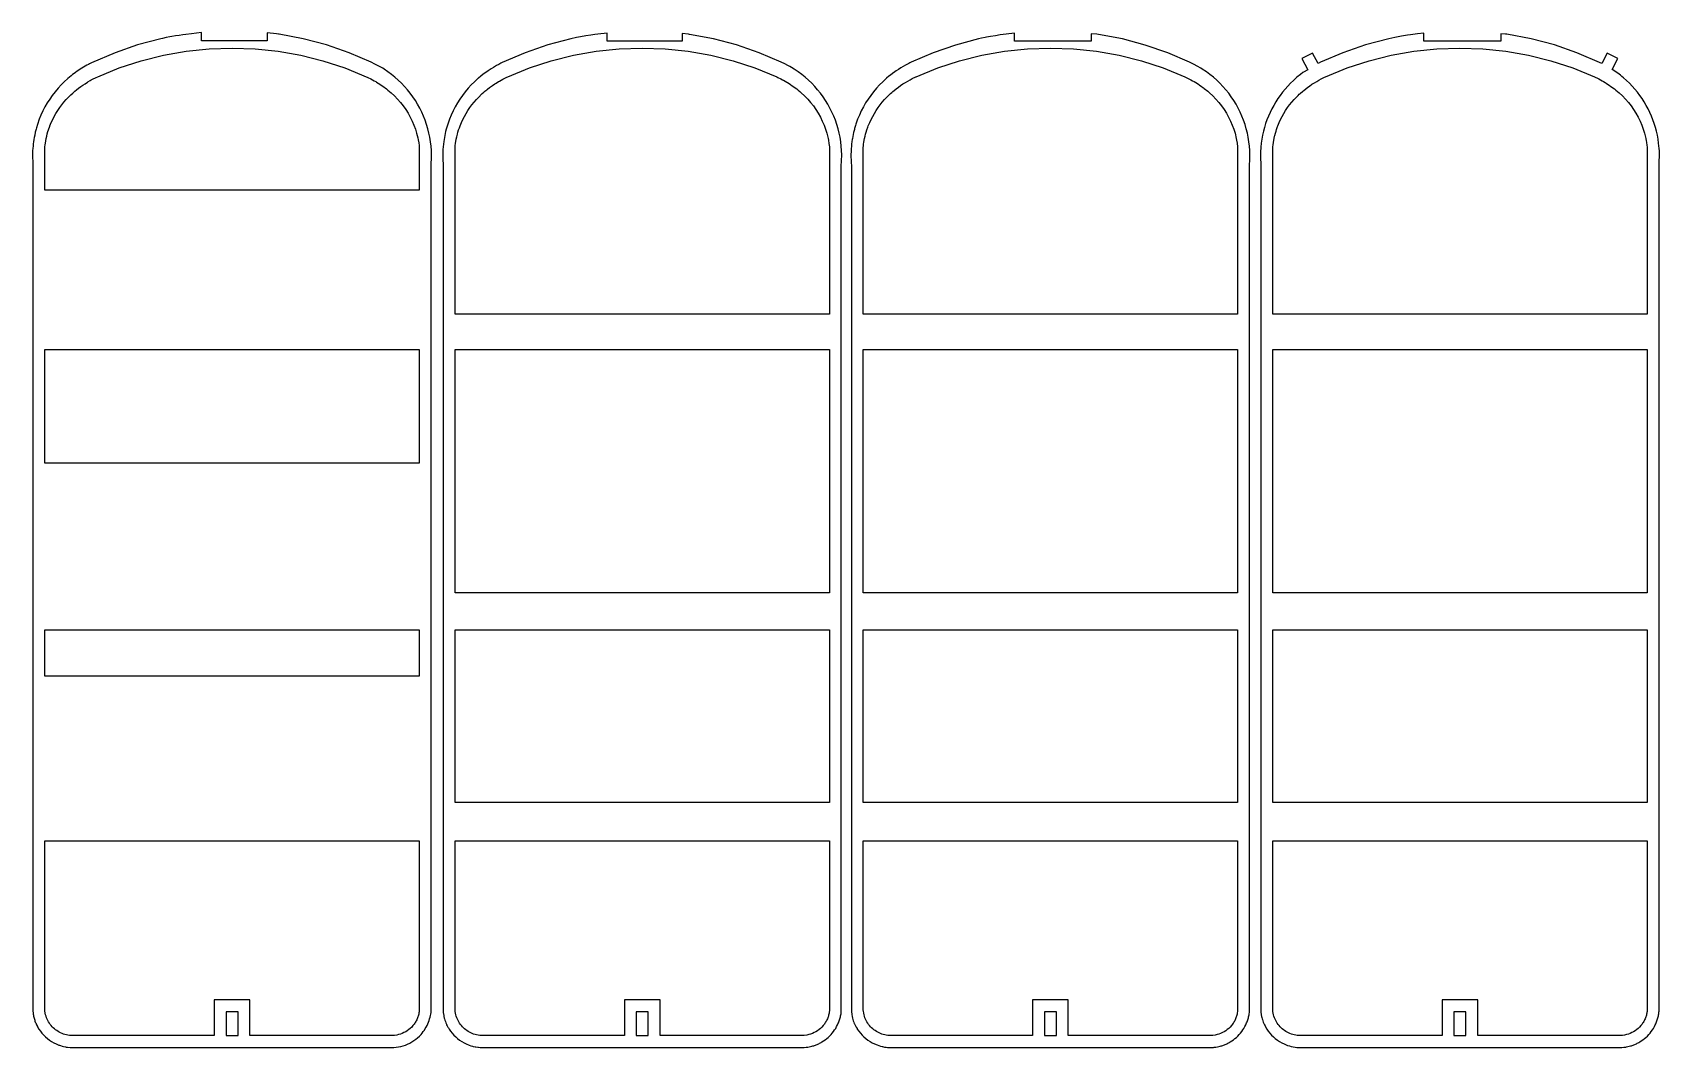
# Model space of a CAD drawing. Extents: x -1099 to 960, y -667 to 999.
# Drawn here: x -1099 to -280, y -667 to -156 of the extents above; entities that cross this region are included whole.
import ezdxf

# ---------------------------------------------------------------- set-up
doc = ezdxf.new("R2010")
doc.units = 0
doc.layers.get('0').update_dxf_attribs({"linetype": 'CONTINUOUS'})
doc.layers.add('SECTIONCUTEDGES', color=18, linetype='CONTINUOUS')

msp = doc.modelspace()

# ---------------------------------------------------------------- linework, layer by layer
for points in [[(-886.28, -438.28), (-886.28, -315.79), (-697.91, -315.79), (-697.91, -438.28)], [(-886.28, -543.72), (-886.28, -456.79), (-697.91, -456.8), (-697.92, -543.72)], [(-377.6, -649.04), (-383.6, -649.04), (-383.6, -661.04), (-377.6, -661.04)]]:
    msp.add_lwpolyline(points, close=True)
at = {"layer": 'SECTIONCUTEDGES'}
for points in [[(-980.76, -156.36), (-980.76, -156.49), (-980.76, -160.48), (-1013.87, -160.48), (-1013.87, -156.23), (-1018.85, -156.81), (-1021.7, -157.17), (-1023.33, -157.39), (-1025.17, -157.66), (-1027.01, -157.95), (-1028.84, -158.27), (-1029.75, -158.44), (-1031.58, -158.8), (-1033.47, -159.19), (-1034.31, -159.38), (-1046.01, -162.46), (-1057.4, -166.39), (-1069.15, -171.46), (-1070.29, -172.04), (-1070.75, -172.27), (-1071.59, -172.73), (-1072.42, -173.19), (-1073.24, -173.67), (-1074.05, -174.17), (-1074.86, -174.68), (-1075.66, -175.2), (-1076.45, -175.74), (-1077.22, -176.29), (-1077.99, -176.85), (-1078.75, -177.43), (-1079.5, -178.02), (-1081.18, -179.41), (-1082.91, -180.98), (-1084.54, -182.6), (-1086.09, -184.28), (-1087.57, -186.04), (-1088.96, -187.86), (-1090.28, -189.74), (-1091.51, -191.67), (-1092.65, -193.66), (-1093.7, -195.7), (-1094.66, -197.78), (-1095.52, -199.91), (-1096.46, -202.59), (-1096.94, -204.17), (-1097.14, -204.89), (-1097.5, -206.34), (-1097.83, -207.8), (-1098.07, -209.07), (-1098.26, -210.13), (-1098.42, -211.2), (-1098.56, -212.27), (-1098.67, -213.34), (-1098.77, -214.42), (-1098.85, -215.79), (-1098.9, -217.17), (-1098.9, -218.69), (-1098.87, -219.71), (-1098.82, -220.53), (-1098.75, -221.34), (-1098.7, -222.57), (-1098.69, -222.98), (-1098.68, -648.95), (-1098.66, -649.25), (-1098.59, -649.83), (-1098.53, -650.3), (-1098.45, -650.8), (-1098.35, -651.3), (-1098.24, -651.79), (-1098.12, -652.29), (-1097.98, -652.78), (-1097.83, -653.26), (-1097.67, -653.74), (-1097.5, -654.22), (-1097.31, -654.69), (-1097.11, -655.16), (-1096.89, -655.62), (-1096.43, -656.53), (-1096.35, -656.68), (-1095.69, -657.78), (-1094.96, -658.84), (-1094.16, -659.85), (-1093.3, -660.81), (-1092.38, -661.72), (-1091.41, -662.56), (-1090.38, -663.34), (-1089.31, -664.05), (-1088.19, -664.69), (-1087.03, -665.26), (-1085.74, -665.8), (-1085.34, -665.94), (-1084.82, -666.12), (-1083.97, -666.38), (-1083.3, -666.55), (-1082.4, -666.74), (-1081.95, -666.81), (-1081.27, -666.91), (-1080, -667.03), (-917.01, -667.03), (-915.94, -666.94), (-914.74, -666.76), (-913.57, -666.51), (-912.41, -666.2), (-911.27, -665.81), (-910.15, -665.36), (-909.07, -664.83), (-908.02, -664.25), (-907, -663.6), (-906.03, -662.89), (-905.1, -662.13), (-904.22, -661.31), (-903.39, -660.44), (-902.81, -659.76), (-902.26, -659.05), (-901.74, -658.32), (-901.25, -657.57), (-900.8, -656.8), (-900.38, -656.01), (-899.99, -655.2), (-899.64, -654.38), (-899.33, -653.54), (-899.06, -652.68), (-898.82, -651.82), (-898.63, -650.95), (-898.49, -650.23), (-898.38, -649.51), (-898.34, -649.18), (-898.33, -648.95), (-898.33, -222.96), (-898.32, -222.51), (-898.26, -221.4), (-898.18, -220.29), (-898.12, -219.18), (-898.1, -218.06), (-898.17, -215.61), (-898.34, -213.39), (-898.6, -211.17), (-898.95, -208.97), (-899.4, -206.79), (-899.95, -204.63), (-900.58, -202.49), (-901.31, -200.38), (-902.13, -198.31), (-903.03, -196.27), (-904.03, -194.28), (-905.1, -192.32), (-906.26, -190.42), (-907.5, -188.57), (-908.82, -186.77), (-910.22, -185.03), (-911.69, -183.36), (-913.23, -181.75), (-914.84, -180.2), (-916.51, -178.73), (-918.24, -177.33), (-920.04, -176), (-921.92, -174.73), (-922.71, -174.24), (-924.6, -173.12), (-926.61, -172.07), (-928.53, -171.14), (-939.61, -166.39), (-951, -162.46), (-962.65, -159.39), (-974.85, -157.13), (-975.09, -157.09), (-976.16, -156.96)], [(-886.89, -660.81), (-885.97, -661.72), (-885, -662.56), (-883.97, -663.34), (-882.9, -664.05), (-881.78, -664.69), (-880.63, -665.26), (-879.25, -665.83), (-878.28, -666.16), (-877.5, -666.39), (-877.14, -666.49), (-876.23, -666.69), (-875.85, -666.76), (-874.9, -666.91), (-874.51, -666.95), (-873.59, -667.03), (-710.6, -667.03), (-709.59, -666.94), (-708.81, -666.84), (-708.09, -666.72), (-707.38, -666.57), (-706.68, -666.4), (-706.24, -666.27), (-705.8, -666.14), (-705.37, -666), (-704.94, -665.84), (-704.51, -665.68), (-704.09, -665.51), (-703.67, -665.33), (-703.26, -665.13), (-702.85, -664.93), (-702.45, -664.72), (-702.05, -664.5), (-701.65, -664.28), (-700.82, -663.75), (-700.01, -663.19), (-699.23, -662.59), (-698.49, -661.95), (-697.77, -661.27), (-697.09, -660.56), (-696.44, -659.81), (-695.84, -659.04), (-695.27, -658.24), (-694.74, -657.41), (-694.25, -656.55), (-693.81, -655.67), (-693.58, -655.19), (-693.37, -654.69), (-693.17, -654.19), (-692.98, -653.69), (-692.81, -653.18), (-692.65, -652.66), (-692.5, -652.15), (-692.37, -651.63), (-692.25, -651.1), (-692.14, -650.57), (-692.05, -650.04), (-691.95, -649.35), (-691.93, -649.18), (-691.92, -648.95), (-691.92, -222.96), (-691.91, -222.74), (-691.85, -221.4), (-691.74, -219.84), (-691.7, -218.73), (-691.7, -217.84), (-691.76, -215.61), (-691.93, -213.39), (-692.19, -211.17), (-692.55, -208.97), (-693, -206.79), (-693.54, -204.63), (-694.18, -202.49), (-694.9, -200.38), (-695.72, -198.31), (-696.62, -196.27), (-697.62, -194.28), (-698.69, -192.32), (-699.85, -190.42), (-701.1, -188.57), (-702.42, -186.77), (-703.81, -185.03), (-705.28, -183.36), (-706.82, -181.75), (-708.43, -180.2), (-710.1, -178.73), (-711.83, -177.33), (-713.63, -176), (-715.64, -174.65), (-716.97, -173.84), (-717.81, -173.34), (-718.83, -172.77), (-720.32, -172.01), (-722.13, -171.14), (-733.2, -166.39), (-744.59, -162.46), (-756.24, -159.39), (-768.31, -157.15), (-768.89, -157.07), (-772.05, -156.75), (-772.05, -160.49), (-809.71, -160.49), (-809.71, -156.48), (-814.37, -157.05), (-815.87, -157.26), (-817.88, -157.54), (-820.55, -157.96), (-823.19, -158.42), (-825.11, -158.79), (-827.95, -159.39), (-839.6, -162.46), (-850.99, -166.39), (-862.54, -171.36), (-863.2, -171.68), (-864.33, -172.27), (-865.45, -172.88), (-865.85, -173.1), (-867.02, -173.79), (-868.18, -174.51), (-868.56, -174.75), (-869.7, -175.51), (-870.82, -176.29), (-871.19, -176.56), (-872.28, -177.38), (-873.36, -178.23), (-874.5, -179.18), (-874.78, -179.42), (-876.5, -180.98), (-878.13, -182.6), (-879.68, -184.28), (-881.16, -186.04), (-882.56, -187.86), (-883.87, -189.74), (-885.1, -191.67), (-886.24, -193.66), (-887.29, -195.7), (-888.25, -197.78), (-889.11, -199.91), (-889.96, -202.31), (-890.28, -203.29), (-890.71, -204.78), (-891.02, -206.03), (-891.26, -207.03), (-891.47, -208.04), (-891.66, -209.05), (-891.84, -210.07), (-891.99, -211.09), (-892.17, -212.44), (-892.31, -213.79), (-892.41, -215.14), (-892.49, -216.93), (-892.5, -217.37), (-892.49, -218.89), (-892.45, -219.82), (-892.37, -220.97), (-892.31, -221.85), (-892.27, -223.18), (-892.25, -649.27), (-892.22, -649.63), (-892.16, -650.01), (-891.99, -651.05), (-891.9, -651.51), (-891.73, -652.21), (-891.6, -652.67), (-891.4, -653.35), (-891.16, -654.03), (-890.9, -654.7), (-890.61, -655.35), (-890.51, -655.57), (-890.19, -656.22), (-889.87, -656.79), (-889.63, -657.2), (-889.28, -657.78), (-888.55, -658.84), (-887.75, -659.85)], [(-681.46, -660.81), (-680.54, -661.72), (-679.57, -662.56), (-678.54, -663.34), (-677.47, -664.05), (-676.35, -664.69), (-675.19, -665.26), (-673.93, -665.79), (-673.1, -666.08), (-672.25, -666.34), (-671.34, -666.57), (-671.16, -666.62), (-670.23, -666.8), (-669.27, -666.93), (-668.7, -666.99), (-668.19, -667.03), (-505.14, -667.03), (-504.67, -666.99), (-504.22, -666.95), (-503.37, -666.84), (-502.66, -666.72), (-501.95, -666.57), (-501.25, -666.4), (-500.81, -666.27), (-500.37, -666.14), (-499.94, -666), (-499.51, -665.84), (-499.08, -665.68), (-498.66, -665.51), (-498.24, -665.33), (-497.83, -665.13), (-497.42, -664.93), (-497.01, -664.72), (-496.61, -664.5), (-496.22, -664.28), (-495.39, -663.75), (-494.58, -663.19), (-493.8, -662.59), (-493.05, -661.95), (-492.34, -661.27), (-491.66, -660.56), (-491.01, -659.81), (-490.4, -659.04), (-489.84, -658.24), (-489.31, -657.41), (-488.82, -656.55), (-488.37, -655.67), (-488.15, -655.19), (-487.94, -654.69), (-487.74, -654.19), (-487.55, -653.69), (-487.38, -653.18), (-487.22, -652.66), (-487.07, -652.15), (-486.94, -651.63), (-486.82, -651.1), (-486.71, -650.57), (-486.62, -650.04), (-486.53, -649.46), (-486.49, -648.99), (-486.49, -222.96), (-486.47, -222.29), (-486.39, -220.96), (-486.3, -219.62), (-486.28, -219.18), (-486.26, -218.06), (-486.33, -215.61), (-486.5, -213.39), (-486.76, -211.17), (-487.11, -208.97), (-487.56, -206.79), (-488.11, -204.63), (-488.74, -202.49), (-489.47, -200.38), (-490.29, -198.31), (-491.19, -196.27), (-492.19, -194.28), (-493.26, -192.32), (-494.42, -190.42), (-495.66, -188.57), (-496.98, -186.77), (-498.38, -185.03), (-499.85, -183.36), (-501.39, -181.75), (-503, -180.2), (-504.67, -178.73), (-506.4, -177.33), (-508.2, -176), (-510.32, -174.58), (-510.92, -174.21), (-512.8, -173.1), (-514.39, -172.26), (-515.36, -171.78), (-516.7, -171.14), (-527.66, -166.41), (-538.94, -162.51), (-550.48, -159.45), (-562.55, -157.19), (-563.35, -157.08), (-566.14, -156.8), (-566.14, -160.49), (-604.81, -160.49), (-604.81, -156.53), (-606.18, -156.7), (-610.42, -157.25), (-611.91, -157.46), (-614.39, -157.83), (-616.85, -158.24), (-618.81, -158.6), (-619.44, -158.72), (-621.31, -159.11), (-622.87, -159.45), (-634.4, -162.51), (-645.68, -166.42), (-656.73, -171.18), (-657.4, -171.49), (-657.97, -171.78), (-659.65, -172.68), (-660.81, -173.33), (-661.98, -174.03), (-663.14, -174.76), (-664.27, -175.51), (-665.02, -176.03), (-666.13, -176.84), (-667.22, -177.67), (-667.93, -178.24), (-669.16, -179.26), (-671.08, -180.99), (-672.7, -182.61), (-674.26, -184.29), (-675.73, -186.05), (-677.13, -187.86), (-678.44, -189.74), (-679.67, -191.68), (-680.81, -193.67), (-681.86, -195.7), (-682.82, -197.78), (-683.68, -199.91), (-684.53, -202.31), (-684.77, -203.05), (-685.21, -204.53), (-685.34, -205.03), (-685.59, -206.03), (-685.71, -206.53), (-685.93, -207.54), (-686.14, -208.55), (-686.32, -209.56), (-686.41, -210.07), (-686.56, -211.09), (-686.73, -212.44), (-686.83, -213.34), (-686.95, -214.69), (-687.03, -216.05), (-687.07, -217.58), (-687.06, -218.67), (-687.05, -219.1), (-687, -220.17), (-686.88, -221.85), (-686.84, -223.18), (-686.83, -649.18), (-686.69, -650.27), (-686.65, -650.53), (-686.51, -651.28), (-686.46, -651.51), (-686.3, -652.21), (-686.11, -652.9), (-685.89, -653.58), (-685.64, -654.25), (-685.37, -654.92), (-685.28, -655.14), (-684.97, -655.79), (-684.41, -656.85), (-684, -657.55), (-683.87, -657.75), (-683.12, -658.84), (-682.32, -659.85)], [(-477.78, -657.78), (-477.05, -658.84), (-476.25, -659.85), (-475.39, -660.81), (-474.47, -661.72), (-473.5, -662.56), (-472.47, -663.34), (-471.4, -664.05), (-470.28, -664.69), (-469.13, -665.26), (-467.35, -665.97), (-466.36, -666.29), (-465.46, -666.53), (-464.55, -666.73), (-463.59, -666.88), (-462.63, -666.99), (-462.1, -667.03), (-299.05, -667.03), (-298.09, -666.94), (-297.79, -666.91), (-297.07, -666.8), (-296.83, -666.76), (-296.12, -666.62), (-295.41, -666.46), (-294.74, -666.27), (-294.3, -666.14), (-293.87, -666), (-293.44, -665.84), (-293.02, -665.68), (-292.59, -665.51), (-292.18, -665.33), (-291.76, -665.13), (-291.35, -664.93), (-290.95, -664.72), (-290.55, -664.5), (-290.15, -664.28), (-289.32, -663.75), (-288.51, -663.19), (-287.74, -662.59), (-286.99, -661.95), (-286.27, -661.27), (-285.59, -660.56), (-284.95, -659.81), (-284.34, -659.04), (-283.77, -658.24), (-283.24, -657.41), (-282.75, -656.55), (-282.31, -655.67), (-282.08, -655.19), (-281.87, -654.69), (-281.67, -654.19), (-281.49, -653.69), (-281.31, -653.18), (-281.15, -652.66), (-281.01, -652.15), (-280.87, -651.63), (-280.75, -651.1), (-280.65, -650.57), (-280.55, -650.04), (-280.47, -649.51), (-280.43, -649.07), (-280.42, -648.95), (-280.42, -222.96), (-280.37, -221.62), (-280.28, -220.29), (-280.21, -219.18), (-280.2, -218.06), (-280.26, -215.75), (-280.33, -214.65), (-280.6, -211.84), (-280.89, -209.85), (-281.26, -207.88), (-281.7, -205.92), (-282.22, -203.98), (-282.82, -202.07), (-283.48, -200.17), (-284.22, -198.31), (-285.03, -196.47), (-285.91, -194.67), (-286.86, -192.91), (-287.88, -191.18), (-288.97, -189.49), (-290.12, -187.84), (-291.33, -186.24), (-292.6, -184.69), (-293.93, -183.19), (-295.32, -181.75), (-296.77, -180.35), (-298.26, -179.02), (-299.06, -178.35), (-299.81, -177.74), (-301.16, -176.71), (-303.93, -174.79), (-301.1, -169.3), (-306.43, -166.55), (-309.13, -171.78), (-321.7, -166.39), (-333.09, -162.46), (-344.74, -159.39), (-356.99, -157.12), (-357.7, -157.04), (-360.07, -156.8), (-360.07, -160.5), (-398.76, -160.5), (-398.76, -156.54), (-402.02, -156.94), (-405.54, -157.41), (-406.96, -157.62), (-410.04, -158.12), (-413.29, -158.72), (-416.36, -159.37), (-428.11, -162.46), (-439.5, -166.39), (-450.69, -171.19), (-452.02, -171.86), (-454.76, -166.55), (-460.09, -169.31), (-457.16, -174.97), (-459.31, -176.2), (-459.66, -176.42), (-460.87, -177.33), (-462.63, -178.76), (-462.94, -179.02), (-464.43, -180.35), (-465.88, -181.75), (-467.27, -183.19), (-468.6, -184.69), (-469.87, -186.24), (-471.08, -187.84), (-472.23, -189.49), (-473.32, -191.18), (-474.33, -192.91), (-475.28, -194.67), (-476.17, -196.47), (-476.98, -198.31), (-477.72, -200.17), (-478.38, -202.07), (-478.98, -203.98), (-479.49, -205.92), (-479.94, -207.88), (-480.3, -209.85), (-480.59, -211.84), (-480.82, -213.93), (-480.97, -216.4), (-480.99, -217.16), (-481, -218.46), (-480.97, -219.5), (-480.8, -222.26), (-480.78, -223.18), (-480.77, -649.04), (-480.74, -649.45), (-480.63, -650.27), (-480.56, -650.66), (-480.4, -651.51), (-480.29, -651.98), (-480.11, -652.67), (-480.04, -652.9), (-479.82, -653.58), (-479.58, -654.25), (-479.31, -654.92), (-479.01, -655.57), (-478.69, -656.22), (-478.45, -656.66)], [(-1092.69, -235.59), (-1092.68, -213.67), (-1092.57, -212.74), (-1092.45, -211.89), (-1092.26, -210.72), (-1092.03, -209.55), (-1091.78, -208.39), (-1091.47, -207.18), (-1091.15, -206.08), (-1090.89, -205.26), (-1090.22, -203.37), (-1090.12, -203.11), (-1089.47, -201.52), (-1088.75, -199.96), (-1087.97, -198.43), (-1087.12, -196.92), (-1086.21, -195.45), (-1085.24, -194.02), (-1084.21, -192.62), (-1083.12, -191.27), (-1081.97, -189.95), (-1080.65, -188.56), (-1079.65, -187.58), (-1078.67, -186.68), (-1077.63, -185.77), (-1076.77, -185.06), (-1075.72, -184.24), (-1074.65, -183.44), (-1073.56, -182.68), (-1072.48, -181.97), (-1071.28, -181.22), (-1071.04, -181.08), (-1069.82, -180.37), (-1069.32, -180.1), (-1068.06, -179.44), (-1067.55, -179.18), (-1066.83, -178.83), (-1066.06, -178.48), (-1055.24, -174.07), (-1044.27, -170.48), (-1033.05, -167.67), (-1021.64, -165.65), (-1010.1, -164.44), (-998.51, -164.03), (-986.91, -164.44), (-975.37, -165.65), (-963.96, -167.67), (-952.74, -170.48), (-941.77, -174.07), (-930.17, -178.84), (-928.68, -179.58), (-927.85, -180.01), (-927.02, -180.47), (-926.2, -180.94), (-925.8, -181.18), (-924.99, -181.67), (-924.2, -182.18), (-923.42, -182.7), (-922.65, -183.24), (-921.9, -183.78), (-921.52, -184.06), (-920.78, -184.63), (-920.05, -185.21), (-919.24, -185.89), (-918.43, -186.59), (-916.77, -188.15), (-915.22, -189.76), (-913.75, -191.44), (-912.38, -193.19), (-911.11, -195), (-909.93, -196.87), (-908.86, -198.8), (-907.89, -200.77), (-907.02, -202.79), (-906.26, -204.85), (-905.62, -206.94), (-905.05, -209.2), (-904.84, -210.19), (-904.59, -211.66), (-904.4, -213.02), (-904.32, -213.7), (-904.32, -235.59)], [(-886.28, -297.94), (-886.27, -213.62), (-886.23, -213.23), (-886.05, -211.89), (-885.92, -211.11), (-885.71, -209.94), (-885.46, -208.78), (-885.13, -207.45), (-884.82, -206.35), (-884.48, -205.26), (-884.13, -204.23), (-883.71, -203.11), (-883.06, -201.52), (-882.34, -199.96), (-881.56, -198.43), (-880.71, -196.92), (-879.8, -195.45), (-878.83, -194.02), (-877.8, -192.62), (-876.71, -191.27), (-875.56, -189.95), (-874.36, -188.68), (-872.95, -187.3), (-872.61, -186.99), (-871.75, -186.22), (-871.22, -185.77), (-870.36, -185.06), (-870.01, -184.78), (-868.95, -183.97), (-867.88, -183.19), (-867.51, -182.93), (-866.31, -182.12), (-865.6, -181.67), (-864.39, -180.93), (-863.9, -180.65), (-863.16, -180.23), (-862.16, -179.7), (-860.22, -178.74), (-859.76, -178.53), (-848.83, -174.07), (-837.86, -170.48), (-826.64, -167.67), (-815.23, -165.65), (-803.69, -164.44), (-792.1, -164.03), (-780.5, -164.44), (-768.96, -165.65), (-757.56, -167.67), (-746.33, -170.48), (-735.36, -174.07), (-724.34, -178.57), (-723.89, -178.78), (-722.27, -179.58), (-721.44, -180.01), (-721.02, -180.24), (-720.2, -180.7), (-719.39, -181.18), (-718.99, -181.43), (-718.19, -181.93), (-717.4, -182.44), (-716.63, -182.97), (-715.86, -183.51), (-715.11, -184.06), (-714.37, -184.63), (-713.65, -185.21), (-712.83, -185.89), (-712.11, -186.51), (-710.36, -188.15), (-708.81, -189.76), (-707.35, -191.44), (-705.98, -193.19), (-704.7, -195), (-703.52, -196.87), (-702.45, -198.8), (-701.48, -200.77), (-700.61, -202.79), (-699.85, -204.85), (-699.21, -206.94), (-698.55, -209.62), (-698.38, -210.47), (-698.11, -212.11), (-697.91, -213.73), (-697.91, -297.94)], [(-680.85, -297.94), (-680.84, -213.67), (-680.81, -213.38), (-680.67, -212.28), (-680.55, -211.5), (-680.35, -210.33), (-680.19, -209.55), (-679.93, -208.39), (-679.7, -207.45), (-679.39, -206.35), (-679.05, -205.26), (-678.55, -203.82), (-678.32, -203.21), (-677.63, -201.52), (-676.91, -199.96), (-676.13, -198.43), (-675.28, -196.92), (-674.37, -195.45), (-673.4, -194.02), (-672.36, -192.62), (-671.28, -191.27), (-670.13, -189.95), (-668.85, -188.6), (-668.07, -187.83), (-667.17, -186.99), (-666.49, -186.37), (-665.96, -185.92), (-665.27, -185.34), (-664.23, -184.51), (-663.17, -183.7), (-662.08, -182.93), (-660.88, -182.12), (-659.68, -181.37), (-658.47, -180.65), (-657.23, -179.96), (-656.22, -179.44), (-654.47, -178.59), (-654.29, -178.51), (-643.4, -174.07), (-632.43, -170.48), (-621.21, -167.67), (-609.8, -165.65), (-598.26, -164.44), (-586.67, -164.03), (-575.07, -164.44), (-563.53, -165.65), (-552.12, -167.67), (-540.9, -170.48), (-529.93, -174.07), (-518.98, -178.54), (-518.4, -178.81), (-517.96, -179.02), (-517.09, -179.45), (-516.01, -180.01), (-515.18, -180.47), (-514.36, -180.94), (-513.55, -181.43), (-512.75, -181.93), (-511.97, -182.44), (-511.58, -182.7), (-510.81, -183.24), (-510.43, -183.51), (-509.68, -184.06), (-509.31, -184.34), (-508.58, -184.92), (-508.21, -185.21), (-507.5, -185.81), (-506.56, -186.62), (-504.92, -188.15), (-503.38, -189.76), (-501.91, -191.44), (-500.54, -193.19), (-499.27, -195), (-498.09, -196.87), (-497.02, -198.8), (-496.04, -200.77), (-495.18, -202.79), (-494.42, -204.85), (-493.78, -206.94), (-493.15, -209.48), (-492.97, -210.33), (-492.71, -211.89), (-492.48, -213.71), (-492.48, -297.94)], [(-474.78, -297.94), (-474.78, -213.72), (-474.66, -212.67), (-474.49, -211.5), (-474.28, -210.33), (-474.13, -209.55), (-473.87, -208.39), (-473.77, -208.01), (-473.48, -206.9), (-473.16, -205.81), (-472.89, -204.99), (-472.39, -203.58), (-472.22, -203.11), (-471.56, -201.52), (-470.84, -199.96), (-470.06, -198.43), (-469.21, -196.92), (-468.3, -195.45), (-467.33, -194.02), (-466.3, -192.62), (-465.21, -191.27), (-464.07, -189.95), (-462.87, -188.68), (-462.07, -187.89), (-461.45, -187.3), (-460.94, -186.83), (-459.72, -185.77), (-459.2, -185.34), (-458.16, -184.51), (-457.1, -183.7), (-456.38, -183.19), (-455.05, -182.28), (-453.86, -181.52), (-452.65, -180.79), (-451.66, -180.23), (-450.41, -179.57), (-448.79, -178.77), (-448.19, -178.5), (-437.34, -174.07), (-426.36, -170.48), (-415.14, -167.67), (-403.73, -165.65), (-392.2, -164.44), (-380.6, -164.03), (-369, -164.44), (-357.47, -165.65), (-346.06, -167.67), (-334.84, -170.48), (-323.86, -174.07), (-312.91, -178.54), (-312.59, -178.69), (-311.39, -179.26), (-310.78, -179.58), (-309.94, -180.01), (-309.11, -180.47), (-308.3, -180.94), (-307.49, -181.43), (-307.09, -181.67), (-306.29, -182.18), (-305.51, -182.7), (-305.13, -182.97), (-304.37, -183.51), (-303.62, -184.06), (-302.88, -184.63), (-302.15, -185.21), (-301.34, -185.89), (-300.49, -186.62), (-298.86, -188.15), (-297.31, -189.76), (-295.85, -191.44), (-294.48, -193.19), (-293.2, -195), (-292.03, -196.87), (-290.95, -198.8), (-289.98, -200.77), (-289.11, -202.79), (-288.36, -204.85), (-287.71, -206.94), (-287.05, -209.62), (-286.83, -210.76), (-286.72, -211.43), (-286.49, -213.02), (-286.41, -213.73), (-286.41, -297.94)], [(-1092.72, -372.94), (-1092.72, -315.79), (-904.32, -315.79), (-904.32, -372.94)], [(-680.85, -438.28), (-680.85, -315.75), (-492.48, -315.79), (-492.48, -438.28)], [(-474.78, -438.28), (-474.78, -315.8), (-286.41, -315.79), (-286.42, -438.28)], [(-1092.68, -480.13), (-1092.68, -456.8), (-904.32, -456.8), (-904.32, -480.13)], [(-680.85, -543.72), (-680.85, -456.79), (-492.48, -456.8), (-492.48, -543.72)], [(-474.78, -543.71), (-474.78, -456.79), (-286.42, -456.8), (-286.42, -543.72)], [(-1089.02, -656.57), (-1089.53, -655.99), (-1090, -655.39), (-1090.44, -654.76), (-1090.84, -654.11), (-1091.21, -653.44), (-1091.54, -652.75), (-1091.84, -652.04), (-1092.09, -651.32), (-1092.31, -650.58), (-1092.48, -649.83), (-1092.67, -648.64), (-1092.69, -648.48), (-1092.69, -563.09), (-904.32, -563.09), (-904.33, -648.51), (-904.35, -648.76), (-904.39, -649.1), (-904.46, -649.59), (-904.58, -650.22), (-904.7, -650.72), (-904.83, -651.2), (-904.99, -651.69), (-905.16, -652.16), (-905.35, -652.63), (-905.56, -653.09), (-905.78, -653.55), (-906.02, -653.99), (-906.28, -654.43), (-906.56, -654.85), (-906.85, -655.26), (-907.45, -656.02), (-908.1, -656.74), (-908.8, -657.41), (-909.54, -658.03), (-910.32, -658.6), (-911.13, -659.11), (-911.98, -659.57), (-912.86, -659.98), (-913.77, -660.32), (-914.69, -660.59), (-915.63, -660.81), (-916.68, -660.97), (-917.11, -661.02), (-917.38, -661.04), (-989.51, -661.04), (-989.51, -643.05), (-1007.5, -643.05), (-1007.5, -661.04), (-1079.73, -661.03), (-1080.38, -660.97), (-1081.14, -660.86), (-1081.88, -660.71), (-1082.62, -660.52), (-1083.34, -660.29), (-1084.06, -660.02), (-1084.75, -659.71), (-1085.43, -659.37), (-1086.09, -658.99), (-1086.73, -658.57), (-1087.34, -658.12), (-1087.93, -657.63), (-1088.49, -657.12)], [(-879.68, -658.99), (-880.32, -658.57), (-880.93, -658.12), (-881.52, -657.63), (-882.08, -657.12), (-882.61, -656.57), (-883.12, -655.99), (-883.59, -655.39), (-884.03, -654.76), (-884.43, -654.11), (-884.8, -653.44), (-885.13, -652.75), (-885.43, -652.04), (-885.68, -651.32), (-885.9, -650.58), (-886.07, -649.83), (-886.23, -648.95), (-886.27, -648.58), (-886.28, -648.48), (-886.28, -563.09), (-697.92, -563.09), (-697.93, -648.69), (-697.97, -649.03), (-698.02, -649.38), (-698.07, -649.73), (-698.17, -650.22), (-698.29, -650.72), (-698.42, -651.2), (-698.58, -651.69), (-698.75, -652.16), (-698.94, -652.63), (-699.15, -653.09), (-699.37, -653.55), (-699.62, -653.99), (-699.88, -654.43), (-700.15, -654.85), (-700.44, -655.26), (-701.04, -656.02), (-701.69, -656.74), (-702.39, -657.41), (-703.13, -658.03), (-703.91, -658.6), (-704.73, -659.11), (-705.58, -659.57), (-706.45, -659.98), (-707.36, -660.32), (-708.28, -660.59), (-709.23, -660.81), (-710.53, -661), (-710.77, -661.02), (-710.97, -661.04), (-783.1, -661.04), (-783.1, -643.05), (-801.09, -643.05), (-801.09, -661.04), (-873.22, -661.04), (-873.59, -661.01), (-873.86, -660.98), (-874.73, -660.86), (-875.47, -660.71), (-876.21, -660.52), (-876.94, -660.29), (-877.65, -660.02), (-878.34, -659.71), (-879.02, -659.37)], [(-677.18, -656.57), (-677.69, -655.99), (-678.16, -655.39), (-678.6, -654.76), (-679, -654.11), (-679.37, -653.44), (-679.7, -652.75), (-680, -652.04), (-680.25, -651.32), (-680.47, -650.58), (-680.64, -649.83), (-680.82, -648.74), (-680.85, -648.48), (-680.85, -563.09), (-492.48, -563.09), (-492.49, -648.62), (-492.51, -648.83), (-492.64, -649.73), (-492.74, -650.22), (-492.86, -650.72), (-492.99, -651.2), (-493.14, -651.69), (-493.32, -652.16), (-493.51, -652.63), (-493.71, -653.09), (-493.94, -653.55), (-494.18, -653.99), (-494.44, -654.43), (-494.72, -654.85), (-495.01, -655.26), (-495.61, -656.02), (-496.26, -656.74), (-496.96, -657.41), (-497.7, -658.03), (-498.48, -658.6), (-499.29, -659.11), (-500.14, -659.57), (-501.02, -659.98), (-501.93, -660.32), (-502.85, -660.59), (-503.79, -660.81), (-504.92, -660.98), (-505.36, -661.03), (-505.54, -661.04), (-577.67, -661.04), (-577.67, -643.05), (-595.66, -643.05), (-595.66, -661.04), (-667.89, -661.03), (-668.11, -661.01), (-668.54, -660.97), (-669.3, -660.86), (-670.04, -660.71), (-670.78, -660.52), (-671.5, -660.29), (-672.22, -660.02), (-672.91, -659.71), (-673.59, -659.37), (-674.25, -658.99), (-674.89, -658.57), (-675.5, -658.12), (-676.09, -657.63), (-676.65, -657.12)], [(-470.58, -657.12), (-471.11, -656.57), (-471.62, -655.99), (-472.09, -655.39), (-472.53, -654.76), (-472.94, -654.11), (-473.3, -653.44), (-473.64, -652.75), (-473.93, -652.04), (-474.19, -651.32), (-474.4, -650.58), (-474.58, -649.83), (-474.73, -648.98), (-474.78, -648.53), (-474.78, -563.08), (-286.42, -563.09), (-286.42, -648.55), (-286.45, -648.86), (-286.53, -649.45), (-286.58, -649.73), (-286.67, -650.22), (-286.79, -650.72), (-286.92, -651.2), (-287.08, -651.69), (-287.25, -652.16), (-287.44, -652.63), (-287.65, -653.09), (-287.87, -653.55), (-288.12, -653.99), (-288.38, -654.43), (-288.65, -654.85), (-288.95, -655.26), (-289.55, -656.02), (-290.2, -656.74), (-290.89, -657.41), (-291.63, -658.03), (-292.41, -658.6), (-293.23, -659.11), (-294.08, -659.57), (-294.96, -659.98), (-295.86, -660.32), (-296.79, -660.59), (-297.73, -660.81), (-298.77, -660.97), (-299.36, -661.03), (-299.47, -661.04), (-371.6, -661.04), (-371.6, -643.05), (-389.59, -643.05), (-389.59, -661.04), (-461.82, -661.03), (-462.48, -660.97), (-463.23, -660.86), (-463.98, -660.71), (-464.71, -660.52), (-465.44, -660.29), (-466.15, -660.02), (-466.85, -659.71), (-467.52, -659.37), (-468.18, -658.99), (-468.82, -658.57), (-469.43, -658.12), (-470.02, -657.63)], [(-995.5, -661.04), (-995.5, -649.04), (-1001.5, -649.04), (-1001.5, -661.04)], [(-795.1, -661.04), (-789.1, -661.04), (-789.1, -649.04), (-795.1, -649.04)], [(-589.66, -661.04), (-583.66, -661.04), (-583.66, -649.04), (-589.66, -649.04)]]:
    msp.add_lwpolyline(points, close=True, dxfattribs=at)

doc.saveas('drawing.dxf')
